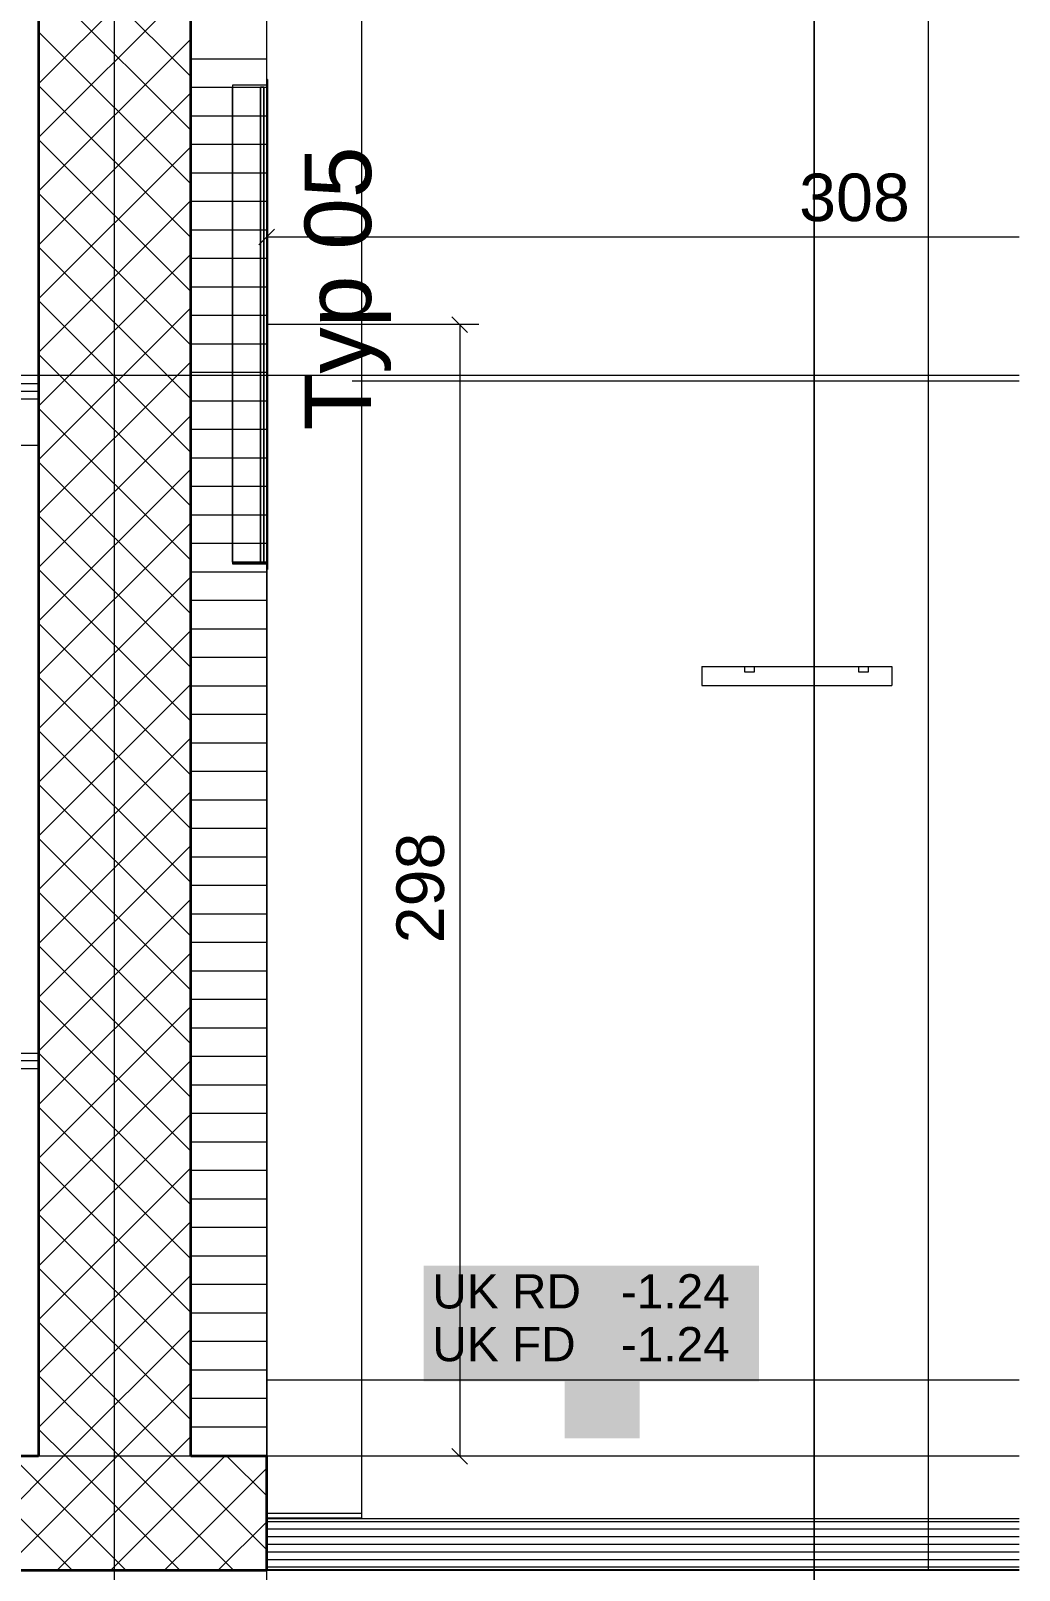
# Model space of a CAD drawing. Extents: x -1132 to 613, y -179 to 712.
# Drawn here: x 122.7 to 174.7, y 205.6 to 286.6 of the extents above; entities that cross this region are included whole.
import ezdxf
from ezdxf.lldxf.tags import DXFTag

# ---------------------------------------------------------------- set-up
doc = ezdxf.new("R2010")
doc.units = 0
doc.layers.get('0').update_dxf_attribs({"lineweight": 13})
for name, color, linetype, lineweight in [('A-DETL-____-HDLN', 7, '_Verdeckte Linien_', 9), ('A-FLOR-____-OTLN', 7, 'Continuous', 9), ('A-FLOR-____-OVHD', 7, 'Strichpunkt - Fein', 9), ('A-WALL-____-MCUT', 7, 'Continuous', 35), ('A-WALL-____-PATT', 7, 'Continuous', 35), ('A-WALL-FNSH-MCUT', 7, 'Continuous', 35), ('E-LITE-EQPM-OTLN', 7, 'Continuous', 9), ('M-EQPM-____-OTLN', 7, 'Continuous', 9), ('S-COLS-____-OTLN', 7, 'Continuous', 9), ('S-GRID-____-OTLN', 7, 'Continuous', 5), ('Text', 7, 'Continuous', 5)]:
    doc.layers.add(name, color=color, linetype=linetype, lineweight=lineweight)
for name, color, linetype, lineweight, true_color in [('EL01_VVV_Mass', 7, 'Continuous', 13, 0xb2b200), ('EL01_WAN_Kraft', 1, 'Continuous', 13, 0xff0000), ('EL01_WAN_Leuchten', 7, 'Continuous', 13, 0x0080ff), ('EL01_WAN_Leuchtentyp', 7, 'Continuous', 13, 0x0099ff), ('EL01_WAN_Trassen', 40, 'Continuous', 13, 0xffbf00)]:
    doc.layers.add(name, color=color, linetype=linetype, lineweight=lineweight, true_color=true_color)
doc.styles.get("Standard").update_dxf_attribs({"font": 'arial.ttf'})
tags = doc.linetypes.add('_Rasterlinie_', pattern=[0.375, 0.2, -0.05, 0.075, -0.05]).pattern_tags.tags
tags[10:11] = [DXFTag(74, 4), DXFTag(75, 0), DXFTag(340, '0'), DXFTag(46, 1.0), DXFTag(50, 0.0), DXFTag(44, 0.0), DXFTag(45, 0.0)]
tags[8:9] = [DXFTag(74, 4), DXFTag(75, 0), DXFTag(340, '0'), DXFTag(46, 1.0), DXFTag(50, 0.0), DXFTag(44, 0.0), DXFTag(45, 0.0)]
tags[6:7] = [DXFTag(74, 4), DXFTag(75, 0), DXFTag(340, '0'), DXFTag(46, 1.0), DXFTag(50, 0.0), DXFTag(44, 0.0), DXFTag(45, 0.0)]
tags[4:5] = [DXFTag(74, 4), DXFTag(75, 0), DXFTag(340, '0'), DXFTag(46, 1.0), DXFTag(50, 0.0), DXFTag(44, 0.0), DXFTag(45, 0.0)]
tags = doc.linetypes.add('_Verdeckte Linien_', pattern=[0.15, 0.1, -0.05]).pattern_tags.tags
tags[6:7] = [DXFTag(74, 4), DXFTag(75, 0), DXFTag(340, '0'), DXFTag(46, 1.0), DXFTag(50, 0.0), DXFTag(44, 0.0), DXFTag(45, 0.0)]
tags[4:5] = [DXFTag(74, 4), DXFTag(75, 0), DXFTag(340, '0'), DXFTag(46, 1.0), DXFTag(50, 0.0), DXFTag(44, 0.0), DXFTag(45, 0.0)]
tags = doc.linetypes.add('Strichpunkt - Fein', pattern=[0.2, 0.1, -0.05, 0, -0.05]).pattern_tags.tags
tags[10:11] = [DXFTag(74, 4), DXFTag(75, 0), DXFTag(340, '0'), DXFTag(46, 1.0), DXFTag(50, 0.0), DXFTag(44, 0.0), DXFTag(45, 0.0)]
tags[8:9] = [DXFTag(74, 4), DXFTag(75, 0), DXFTag(340, '0'), DXFTag(46, 1.0), DXFTag(50, 0.0), DXFTag(44, 0.0), DXFTag(45, 0.0)]
tags[6:7] = [DXFTag(74, 4), DXFTag(75, 0), DXFTag(340, '0'), DXFTag(46, 1.0), DXFTag(50, 0.0), DXFTag(44, 0.0), DXFTag(45, 0.0)]
tags[4:5] = [DXFTag(74, 4), DXFTag(75, 0), DXFTag(340, '0'), DXFTag(46, 1.0), DXFTag(50, 0.0), DXFTag(44, 0.0), DXFTag(45, 0.0)]

# ---------------------------------------------------------------- blocks, each defined once
blk = doc.blocks.new('Referenz-A0UJ2V7QXE', base_point=(-1140.157, -173.774))
at = {"layer": 'A-DETL-____-HDLN', "color": 0, "linetype": '_Verdeckte Linien_', "ltscale": 0.13}
for p, q in [((163.913, -102.036), (163.913, 357.163)), ((163.913, 357.163), (163.913, -102.036)), ((169.913, 357.163), (169.913, 205.564)), ((169.913, 306.729), (169.913, 205.564)), ((139.613, 268.164), (174.71, 268.164))]:
    blk.add_line(p, q, dxfattribs=at)
at = {"layer": 'A-FLOR-____-OTLN', "color": 0, "linetype": 'Continuous', "ltscale": 0.13}
for p, q in [((140.113, 208.285), (140.113, 208.567)), ((140.113, 208.285), (174.71, 208.285)), ((135.113, 205.564), (174.71, 205.564)), ((174.71, 205.586), (140.113, 205.586)), ((140.113, 205.564), (140.113, 205.586))]:
    blk.add_line(p, q, dxfattribs=at)
at = {"layer": 'A-FLOR-____-OVHD', "color": 0, "linetype": 'Strichpunkt - Fein', "ltscale": 0.13}
for p, q in [((174.71, 215.564), (135.113, 215.564)), ((174.71, 211.564), (-17.487, 211.564))]:
    blk.add_line(p, q, dxfattribs=at)
at = {"layer": 'A-WALL-____-MCUT', "color": 0, "linetype": 'Continuous', "ltscale": 0.35}
for p, q in [((131.113, 211.564), (131.113, 357.163)), ((123.113, 355.954), (123.113, 211.564)), ((123.113, 211.564), (-91.487, 211.564)), ((135.113, 211.564), (131.113, 211.564)), ((135.113, 205.564), (135.113, 211.564)), ((-132.287, 205.564), (135.113, 205.564))]:
    blk.add_line(p, q, dxfattribs=at)
at = {"layer": 'A-WALL-____-MCUT', "color": 0, "linetype": 'Continuous', "lineweight": 9, "ltscale": 0.13}
for p, q in [((135.113, 211.564), (135.113, 357.163)), ((123.113, 267.604), (78.513, 267.604)), ((123.113, 232.364), (78.513, 232.364))]:
    blk.add_line(p, q, dxfattribs=at)
at = {"layer": 'A-WALL-____-PATT', "color": 0, "linetype": 'Continuous', "lineweight": 9, "ltscale": 0.13}
for p, q in [((131.113, 284.183), (123.113, 292.183)), ((123.113, 283.793), (131.113, 291.793)), ((131.113, 281.354), (123.113, 289.354)), ((123.113, 280.965), (131.113, 288.965)), ((131.113, 278.526), (123.113, 286.526)), ((123.113, 278.136), (131.113, 286.136)), ((131.113, 285.114), (135.113, 285.114)), ((131.113, 275.697), (123.113, 283.697)), ((131.113, 283.614), (135.113, 283.614)), ((123.113, 275.308), (131.113, 283.308)), ((131.113, 282.114), (135.113, 282.114)), ((131.113, 272.869), (123.113, 280.869)), ((123.113, 272.48), (131.113, 280.48)), ((131.113, 280.614), (135.113, 280.614)), ((131.113, 279.114), (135.113, 279.114)), ((131.113, 270.04), (123.113, 278.04)), ((123.113, 269.651), (131.113, 277.651)), ((131.113, 277.614), (135.113, 277.614)), ((131.113, 276.114), (135.113, 276.114)), ((131.113, 267.212), (123.113, 275.212)), ((123.113, 266.823), (131.113, 274.823)), ((131.113, 274.614), (135.113, 274.614)), ((131.113, 273.114), (135.113, 273.114)), ((131.113, 264.384), (123.113, 272.384)), ((123.113, 263.994), (131.113, 271.994)), ((131.113, 271.614), (135.113, 271.614)), ((131.113, 270.114), (135.113, 270.114)), ((131.113, 261.555), (123.113, 269.555)), ((123.113, 261.166), (131.113, 269.166)), ((131.113, 268.614), (135.113, 268.614)), ((131.113, 258.727), (123.113, 266.727)), ((131.113, 267.114), (135.113, 267.114)), ((123.113, 258.337), (131.113, 266.337)), ((131.113, 265.614), (135.113, 265.614)), ((131.113, 255.898), (123.113, 263.898)), ((123.113, 255.509), (131.113, 263.509)), ((131.113, 264.114), (135.113, 264.114)), ((131.113, 262.614), (135.113, 262.614)), ((131.113, 253.07), (123.113, 261.07)), ((131.113, 261.114), (135.113, 261.114)), ((123.113, 252.681), (131.113, 260.681)), ((131.113, 259.614), (135.113, 259.614)), ((131.113, 250.241), (123.113, 258.241)), ((123.113, 249.852), (131.113, 257.852)), ((131.113, 258.114), (135.113, 258.114)), ((131.113, 256.614), (135.113, 256.614)), ((131.113, 247.413), (123.113, 255.413)), ((123.113, 247.024), (131.113, 255.024)), ((131.113, 255.114), (135.113, 255.114)), ((131.113, 253.614), (135.113, 253.614)), ((131.113, 244.585), (123.113, 252.585)), ((123.113, 244.195), (131.113, 252.195)), ((131.113, 252.114), (135.113, 252.114)), ((131.113, 250.614), (135.113, 250.614)), ((131.113, 241.756), (123.113, 249.756)), ((123.113, 241.367), (131.113, 249.367)), ((131.113, 249.114), (135.113, 249.114)), ((131.113, 247.614), (135.113, 247.614)), ((131.113, 238.928), (123.113, 246.928)), ((123.113, 238.538), (131.113, 246.538)), ((131.113, 246.114), (135.113, 246.114)), ((131.113, 236.099), (123.113, 244.099)), ((131.113, 244.614), (135.113, 244.614)), ((123.113, 235.71), (131.113, 243.71)), ((131.113, 243.114), (135.113, 243.114)), ((131.113, 241.614), (135.113, 241.614)), ((131.113, 233.271), (123.113, 241.271)), ((123.113, 232.882), (131.113, 240.882)), ((131.113, 240.114), (135.113, 240.114)), ((131.113, 230.442), (123.113, 238.442)), ((131.113, 238.614), (135.113, 238.614)), ((123.113, 230.053), (131.113, 238.053)), ((131.113, 237.114), (135.113, 237.114)), ((131.113, 227.614), (123.113, 235.614)), ((123.113, 227.225), (131.113, 235.225)), ((131.113, 235.614), (135.113, 235.614)), ((131.113, 234.114), (135.113, 234.114)), ((131.113, 224.786), (123.113, 232.786)), ((131.113, 232.614), (135.113, 232.614)), ((123.113, 224.396), (131.113, 232.396)), ((131.113, 231.114), (135.113, 231.114)), ((131.113, 221.957), (123.113, 229.957)), ((123.113, 221.568), (131.113, 229.568)), ((131.113, 229.614), (135.113, 229.614)), ((131.113, 228.114), (135.113, 228.114)), ((131.113, 219.129), (123.113, 227.129)), ((123.113, 218.739), (131.113, 226.739)), ((131.113, 226.614), (135.113, 226.614)), ((131.113, 225.114), (135.113, 225.114)), ((131.113, 216.3), (123.113, 224.3)), ((123.113, 215.911), (131.113, 223.911)), ((131.113, 223.614), (135.113, 223.614)), ((131.113, 222.114), (135.113, 222.114)), ((131.113, 213.472), (123.113, 221.472)), ((123.113, 213.083), (131.113, 221.083)), ((131.113, 220.614), (135.113, 220.614)), ((131.113, 219.114), (135.113, 219.114)), ((130.193, 211.564), (123.113, 218.644)), ((124.423, 211.564), (131.113, 218.254)), ((131.113, 217.614), (135.113, 217.614)), ((127.365, 211.564), (123.113, 215.815)), ((131.113, 216.114), (135.113, 216.114)), ((127.251, 211.564), (131.113, 215.426)), ((131.113, 214.614), (135.113, 214.614)), ((131.113, 213.114), (135.113, 213.114)), ((124.536, 211.564), (123.113, 212.987)), ((130.08, 211.564), (131.113, 212.597)), ((118.423, 205.564), (124.423, 211.564)), ((124.879, 205.564), (118.879, 211.564)), ((121.251, 205.564), (127.251, 211.564)), ((127.708, 205.564), (121.708, 211.564)), ((124.08, 205.564), (130.08, 211.564)), ((130.536, 205.564), (124.536, 211.564)), ((131.113, 207.815), (127.365, 211.564)), ((131.113, 210.644), (130.193, 211.564)), ((131.113, 211.614), (135.113, 211.614)), ((131.113, 209.769), (132.908, 211.564)), ((135.113, 209.472), (133.021, 211.564)), ((131.113, 206.94), (135.113, 210.94)), ((135.113, 206.644), (131.113, 210.644)), ((126.908, 205.564), (131.113, 209.769)), ((133.365, 205.564), (131.113, 207.815)), ((132.565, 205.564), (135.113, 208.112)), ((129.737, 205.564), (131.113, 206.94))]:
    blk.add_line(p, q, dxfattribs=at)
at = {"layer": 'A-WALL-FNSH-MCUT', "color": 0, "linetype": 'Continuous', "lineweight": 9, "ltscale": 0.13}
for p, q in [((123.113, 268.004), (78.513, 268.004)), ((78.513, 267.204), (123.113, 267.204)), ((123.113, 232.764), (78.513, 232.764)), ((78.513, 231.964), (123.113, 231.964))]:
    blk.add_line(p, q, dxfattribs=at)
at = {"layer": 'E-LITE-EQPM-OTLN', "color": 0, "linetype": 'Continuous', "ltscale": 0.13}
for p, q in [((135.153, 284.016), (135.113, 284.016)), ((135.113, 284.016), (135.153, 284.016)), ((135.113, 283.621), (135.153, 283.621)), ((135.153, 283.621), (135.113, 283.621)), ((135.153, 258.227), (135.153, 284.016)), ((135.153, 284.016), (135.153, 283.621)), ((135.153, 258.621), (135.153, 283.621)), ((135.153, 283.621), (135.153, 258.621)), ((135.153, 258.621), (135.153, 283.621)), ((135.113, 258.621), (135.153, 258.621)), ((135.113, 258.621), (135.153, 258.621)), ((135.153, 258.621), (135.153, 258.227)), ((135.153, 258.227), (135.113, 258.227)), ((135.153, 258.227), (135.113, 258.227))]:
    blk.add_line(p, q, dxfattribs=at)
at = {"layer": 'M-EQPM-____-OTLN', "color": 0, "linetype": 'Continuous', "ltscale": 0.13}
for p, q in [((135.113, 208.327), (140.113, 208.327)), ((140.113, 208.294), (135.113, 208.294)), ((135.113, 208.294), (140.113, 208.294)), ((140.113, 208.286), (135.113, 208.286)), ((135.113, 208.133), (174.71, 208.133)), ((135.113, 207.733), (174.71, 207.733)), ((135.113, 207.333), (174.71, 207.333)), ((135.113, 206.933), (174.71, 206.933)), ((135.113, 206.533), (174.71, 206.533)), ((135.113, 206.133), (174.71, 206.133)), ((135.113, 205.733), (174.71, 205.733)), ((135.113, 205.587), (174.71, 205.587))]:
    blk.add_line(p, q, dxfattribs=at)
at = {"layer": 'S-COLS-____-OTLN', "color": 0, "linetype": 'Continuous', "ltscale": 0.13}
for p, q in [((140.113, 267.855), (140.113, 357.163)), ((140.113, 208.567), (140.113, 267.855)), ((135.113, 208.567), (140.113, 208.567))]:
    blk.add_line(p, q, dxfattribs=at)
at = {"layer": 'S-GRID-____-OTLN', "color": 0, "linetype": '_Rasterlinie_', "ltscale": 0.13}
for p, q in [((127.113, 173.564), (127.113, 357.163)), ((-164.287, 268.464), (174.71, 268.464)), ((-164.287, 205.564), (174.71, 205.564))]:
    blk.add_line(p, q, dxfattribs=at)
at = {"layer": 'Text', "color": 7, "linetype": 'Continuous', "ltscale": 0.13, "true_color": 0xffffff}
for points in [[(143.378, 218.287), (153.578, 218.287), (143.378, 221.591)], [(153.578, 218.287), (143.378, 221.591), (153.578, 221.591)], [(151.051, 215.291), (154.677, 215.291), (151.051, 221.591)], [(154.677, 215.291), (151.051, 221.591), (154.677, 221.591)], [(153.3, 218.28), (161.014, 218.28), (153.3, 221.591)], [(161.014, 218.28), (153.3, 221.591), (161.014, 221.591)], [(143.378, 215.509), (153.257, 215.509), (143.378, 218.812)], [(153.257, 215.509), (143.378, 218.812), (153.257, 218.812)], [(150.786, 212.512), (154.733, 212.512), (150.786, 218.812)], [(154.733, 212.512), (150.786, 218.812), (154.733, 218.812)], [(153.3, 215.502), (161.014, 215.502), (153.3, 218.812)], [(161.014, 215.502), (153.3, 218.812), (161.014, 218.812)]]:
    blk.add_solid(points, dxfattribs=at)
at = {"layer": 'Text', "color": 0, "linetype": 'Continuous', "ltscale": 0.13, "char_height": 1.8, "attachment_point": 1}
for s, insert in [('{\\fArial;UK RD}', (143.828, 221.141)), ('{\\fArial;-1.24}', (153.75, 221.141)), ('{\\fArial;UK FD}', (143.828, 218.362)), ('{\\fArial;-1.24}', (153.75, 218.362))]:
    blk.add_mtext(s, dxfattribs=dict(at, insert=insert))
blk = doc.blocks.new('Kabelleiter-A0UJ2V9QXE', base_point=(158.016, 252.133))
at = {"color": 0, "linetype": 'ByBlock', "lineweight": -2, "ltscale": 0.13}
for p, q in [((158.016, 253.133), (168.016, 253.133)), ((158.016, 253.133), (158.016, 252.133)), ((160.266, 252.833), (160.266, 253.133)), ((160.266, 253.133), (160.766, 253.133)), ((160.766, 252.833), (160.266, 252.833)), ((160.766, 253.133), (160.766, 252.833)), ((166.266, 252.833), (166.266, 253.133)), ((166.266, 253.133), (166.766, 253.133)), ((166.766, 252.833), (166.266, 252.833)), ((166.766, 253.133), (166.766, 252.833)), ((168.016, 253.133), (168.016, 252.133)), ((158.016, 252.133), (168.016, 252.133))]:
    blk.add_line(p, q, dxfattribs=at)
blk = doc.blocks.new('Steckdose T23_ AP_ 3-fach-A0UJ2VAIXE', base_point=(116.483, 261.274))
at = {"color": 0, "lineweight": -2}
for p, q in [((120.115, 266.274), (120.311, 266.261)), ((120.311, 266.261), (120.503, 266.223)), ((120.503, 266.223), (120.689, 266.16)), ((120.689, 266.16), (120.865, 266.073)), ((120.865, 266.073), (121.028, 265.964)), ((121.028, 265.964), (121.176, 265.834)), ((121.176, 265.834), (121.305, 265.687)), ((121.615, 266.274), (121.615, 263.274)), ((121.305, 265.687), (121.414, 265.524)), ((121.414, 265.524), (121.501, 265.348)), ((121.501, 265.348), (121.564, 265.162)), ((121.564, 265.162), (121.602, 264.97)), ((121.602, 264.97), (121.615, 264.774)), ((121.501, 264.2), (121.414, 264.024)), ((121.564, 264.386), (121.501, 264.2)), ((121.602, 264.578), (121.564, 264.386)), ((121.615, 264.774), (121.602, 264.578)), ((121.615, 264.774), (123.115, 264.774)), ((120.503, 263.325), (120.311, 263.287)), ((120.689, 263.388), (120.503, 263.325)), ((120.865, 263.475), (120.689, 263.388)), ((120.762, 263.848), (121.27, 262.431)), ((121.028, 263.584), (120.865, 263.475)), ((121.176, 263.713), (121.028, 263.584)), ((121.305, 263.861), (121.176, 263.713)), ((121.414, 264.024), (121.305, 263.861)), ((120.311, 263.287), (120.115, 263.274))]:
    blk.add_line(p, q, dxfattribs=at)
for points in [[(121.564, 264.386), (120.115, 264.386), (121.615, 264.774)], [(120.115, 264.386), (121.615, 264.774), (120.115, 264.774)], [(121.414, 264.024), (120.115, 264.024), (121.564, 264.386)], [(120.115, 264.024), (121.564, 264.386), (120.115, 264.386)], [(121.176, 263.713), (120.115, 263.713), (121.414, 264.024)], [(120.115, 263.713), (121.414, 264.024), (120.115, 264.024)], [(120.865, 263.475), (120.115, 263.475), (121.176, 263.713)], [(120.115, 263.475), (121.176, 263.713), (120.115, 263.713)], [(120.503, 263.325), (120.115, 263.325), (120.865, 263.475)], [(120.115, 263.325), (120.865, 263.475), (120.115, 263.475)], [(120.115, 263.274), (120.503, 263.325), (120.115, 263.325)]]:
    blk.add_solid(points, dxfattribs=at)
at = {"color": 0, "lineweight": -2, "insert": (116.483, 265.515), "char_height": 1.5, "attachment_point": 1}
blk.add_mtext('{\\fArial;T23}', dxfattribs=at)
at = {"color": 0, "lineweight": -2, "insert": (120.546, 261.274), "char_height": 1.5, "attachment_point": 1, "rotation": 90}
blk.add_mtext('{\\fArial;3}', dxfattribs=at)
blk = doc.blocks.new('Maß-A0UJ2VBUXE', base_point=(113.24, 54.369))
at = {"color": 0, "lineweight": -2}
blk.add_line((115.574, 205.564), (135.115, 205.564), dxfattribs=at)
blk = doc.blocks.new('IfcFlowTerminal-A0UJ2VC2XE', base_point=(133.315, 258.227))
at = {"color": 0, "lineweight": -2}
for p, q in [((135.115, 283.721), (133.315, 283.721)), ((133.315, 283.721), (133.315, 258.521)), ((135.115, 283.721), (133.315, 283.721)), ((133.315, 283.721), (133.315, 283.721)), ((133.315, 283.721), (133.315, 258.521)), ((133.315, 258.621), (133.315, 283.621)), ((133.315, 283.621), (135.155, 283.621)), ((133.315, 283.621), (133.315, 283.621)), ((133.315, 283.621), (135.155, 283.621)), ((133.315, 283.621), (133.315, 258.621)), ((134.795, 283.621), (134.795, 283.621)), ((134.795, 283.621), (134.795, 258.621)), ((134.795, 258.621), (134.795, 283.621)), ((134.955, 283.621), (134.795, 283.621)), ((134.795, 283.621), (134.955, 283.621)), ((134.955, 283.621), (134.955, 258.621)), ((134.955, 258.621), (134.955, 283.621)), ((134.955, 283.621), (134.955, 283.621)), ((135.155, 284.016), (135.115, 284.016)), ((135.115, 284.016), (135.115, 258.227)), ((135.155, 284.016), (135.115, 284.016)), ((135.115, 284.016), (135.115, 284.016)), ((135.115, 258.227), (135.115, 284.016)), ((135.115, 258.521), (135.115, 283.721)), ((135.115, 283.721), (135.115, 283.721)), ((135.115, 283.721), (135.115, 258.521)), ((135.155, 258.227), (135.155, 284.016)), ((135.155, 284.016), (135.155, 284.016)), ((135.155, 284.016), (135.155, 258.227)), ((135.155, 283.621), (135.155, 258.621)), ((135.155, 283.621), (135.155, 283.621)), ((135.155, 283.621), (135.155, 258.621)), ((133.315, 258.621), (133.315, 258.621)), ((133.315, 258.621), (135.155, 258.621)), ((135.155, 258.621), (133.315, 258.621)), ((135.115, 258.521), (133.315, 258.521)), ((133.315, 258.521), (133.315, 258.521)), ((133.315, 258.521), (135.115, 258.521)), ((134.795, 258.621), (134.795, 258.621)), ((134.795, 258.621), (134.955, 258.621)), ((134.795, 258.621), (134.955, 258.621)), ((134.955, 258.621), (134.955, 258.621)), ((135.115, 258.521), (135.115, 258.521)), ((135.155, 258.621), (135.155, 258.621)), ((135.155, 258.227), (135.115, 258.227)), ((135.115, 258.227), (135.115, 258.227)), ((135.115, 258.227), (135.155, 258.227)), ((135.155, 258.227), (135.155, 258.227))]:
    blk.add_line(p, q, dxfattribs=at)
blk = doc.blocks.new('Maß-A0UJ2VDKXE', base_point=(135.115, 211.564))
at = {"color": 0, "lineweight": -2}
blk.add_line((174.71, 211.564), (135.115, 211.564), dxfattribs=at)
blk = doc.blocks.new('Maß-A0UJ2VKQXE', base_point=(134.702, 211.564))
at = {"color": 0, "lineweight": -2}
for p, q in [((135.115, 276.733), (135.115, 211.564)), ((135.529, 276.146), (134.702, 275.319)), ((135.115, 275.733), (174.71, 275.733))]:
    blk.add_line(p, q, dxfattribs=at)
at = {"color": 0, "lineweight": -2, "insert": (163.129, 279.066), "char_height": 2.5, "attachment_point": 1}
blk.add_mtext('{\\fArial;308}', dxfattribs=at)
blk = doc.blocks.new('Maß-A0UJ2VL6XE', base_point=(134.7, 173.933))
at = {"color": 0, "lineweight": -2}
for p, q in [((135.113, 173.933), (135.113, 205.564)), ((135.527, 175.346), (134.7, 174.519)), ((135.113, 174.933), (174.71, 174.933))]:
    blk.add_line(p, q, dxfattribs=at)
at = {"color": 0, "lineweight": -2, "insert": (163.128, 178.266), "char_height": 2.5, "attachment_point": 1}
blk.add_mtext('{\\fArial;308}', dxfattribs=at)
blk = doc.blocks.new('Maß-A0UJ2VPCXE', base_point=(135.113, 205.587))
at = {"color": 0, "lineweight": -2}
blk.add_line((174.71, 205.587), (135.113, 205.587), dxfattribs=at)
blk = doc.blocks.new('MText-A0UJ2VR2XE', base_point=(137.106, 265.549))
at = {"color": 0, "linetype": 'ByBlock', "lineweight": -2, "ltscale": 0.13, "insert": (137.106, 265.549), "char_height": 3.5, "attachment_point": 1, "rotation": 90}
blk.add_mtext('{\\fArial;Typ 05}', dxfattribs=at)
blk = doc.blocks.new('Maß-A0UJ2VR4XE', base_point=(135.115, 211.15))
at = {"color": 0, "lineweight": -2}
for p, q in [((145.687, 270.707), (144.86, 271.535)), ((146.274, 271.121), (135.155, 271.121)), ((145.274, 271.121), (145.274, 211.564)), ((146.274, 211.564), (135.115, 211.564)), ((145.687, 211.15), (144.86, 211.977))]:
    blk.add_line(p, q, dxfattribs=at)
at = {"color": 0, "lineweight": -2, "insert": (141.94, 238.556), "char_height": 2.5, "attachment_point": 1, "rotation": 90}
blk.add_mtext('{\\fArial;298}', dxfattribs=at)

msp = doc.modelspace()

# ---------------------------------------------------------------- block references
at = {"color": 9, "lineweight": 25, "ltscale": 0.25, "true_color": 0xc0c0c0}
msp.add_blockref('Referenz-A0UJ2V7QXE', (-1140.157, -173.774), dxfattribs=at)
at = {"layer": 'EL01_VVV_Mass', "linetype": 'Continuous', "ltscale": 0.13}
for name, p in [('Maß-A0UJ2VKQXE', (134.702, 211.564)), ('Maß-A0UJ2VR4XE', (135.115, 211.15)), ('Maß-A0UJ2VDKXE', (135.115, 211.564)), ('Maß-A0UJ2VBUXE', (113.24, 54.369)), ('Maß-A0UJ2VL6XE', (134.7, 173.933)), ('Maß-A0UJ2VPCXE', (135.113, 205.587))]:
    msp.add_blockref(name, p, dxfattribs=at)
at = {"layer": 'EL01_WAN_Kraft', "color": 1, "linetype": 'Continuous', "ltscale": 0.13, "true_color": 0xff0000}
msp.add_blockref('Steckdose T23_ AP_ 3-fach-A0UJ2VAIXE', (116.483, 261.274), dxfattribs=at)
at = {"layer": 'EL01_WAN_Leuchten', "ltscale": 0.13}
msp.add_blockref('IfcFlowTerminal-A0UJ2VC2XE', (133.315, 258.227), dxfattribs=at)
at = {"layer": 'EL01_WAN_Leuchtentyp', "ltscale": 0.13}
msp.add_blockref('MText-A0UJ2VR2XE', (137.106, 265.549), dxfattribs=at)
at = {"layer": 'EL01_WAN_Trassen', "ltscale": 0.13}
msp.add_blockref('Kabelleiter-A0UJ2V9QXE', (158.016, 252.133), dxfattribs=at)

doc.saveas('drawing.dxf')
